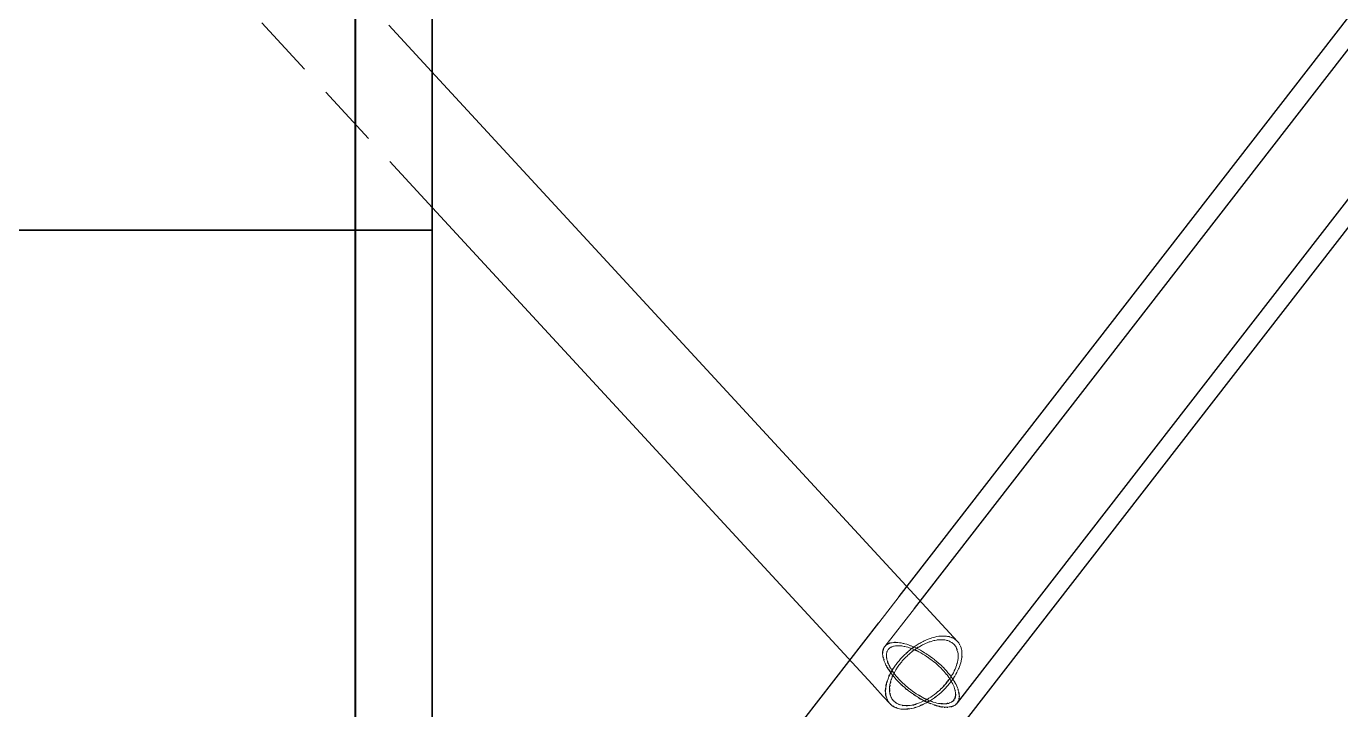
# Model space of a CAD drawing. Header units: millimetres. Extents: x -11795 to 47768, y 22971 to 65021.
# Drawn here: x 2405 to 5537, y 39256 to 40886 of the extents above; entities that cross this region are included whole.
import ezdxf

# ---------------------------------------------------------------- set-up
doc = ezdxf.new("R2010")
doc.units = ezdxf.units.MM
doc.linetypes.add('HIDDEN_50', pattern=[225, 150, -75])
for name, color, linetype, lineweight in [('PLATE_VISIBLE', 7, 'Continuous', 35), ('PROFILE_HIDDEN', 9, 'HIDDEN_50', 18), ('PROFILE_VISIBLE', 4, 'Continuous', 25)]:
    doc.layers.add(name, color=color, linetype=linetype, lineweight=lineweight)

msp = doc.modelspace()

# ---------------------------------------------------------------- linework, layer by layer
at = {"layer": 'PLATE_VISIBLE'}
for p, q in [((3188.8, 41921.4), (3188.8, 40400)), ((3189.4, 40400), (3189.4, 41921.4)), ((3372, 41921.4), (3372, 40400)), ((-1938.8, 40400), (3188.8, 40400)), ((3188.8, 40400), (-1938.8, 40400)), ((3188.8, 40400), (3188.8, 37624.5)), ((3189.4, 37624.5), (3189.4, 40400)), ((3189.4, 40400), (3372, 40400)), ((3372, 40400), (3189.4, 40400)), ((3372, 40400), (3372, 37624.5))]:
    msp.add_line(p, q, dxfattribs=at)
at = {"layer": 'PROFILE_HIDDEN'}
for p, q in [((3370.8, 40778.3), (2583.5, 41632.2)), ((3372.8, 40453), (2423.2, 41482.8)), ((4436.3, 39463.3), (4485.2, 39526.4)), ((4624.4, 39418.7), (4539.9, 39510.3)), ((4451, 39407.2), (4521.2, 39497.8)), ((4451, 39407.2), (4449.4, 39405.1)), ((4451.4, 39407.6), (4451, 39407.2)), ((4454.7, 39410.7), (4453.7, 39409.9)), ((4455.8, 39411.4), (4454.7, 39410.7)), ((4456.3, 39411.8), (4455.8, 39411.4)), ((4459.4, 39413.4), (4458.1, 39412.8)), ((4460.6, 39413.9), (4459.4, 39413.4)), ((4461.3, 39414.2), (4460.6, 39413.9)), ((4464.9, 39415.3), (4463.5, 39414.9)), ((4466.3, 39415.6), (4464.9, 39415.3)), ((4468, 39416), (4466.3, 39415.6)), ((4466.4, 39405.6), (4467.6, 39406.2)), ((4467.6, 39406.2), (4470.2, 39407.2)), ((4471.2, 39416.4), (4468, 39416)), ((4470.2, 39407.2), (4471.4, 39407.5)), ((4472.7, 39416.5), (4471.2, 39416.4)), ((4471.4, 39407.5), (4472.9, 39407.9)), ((4473.7, 39416.6), (4472.7, 39416.5)), ((4472.9, 39407.9), (4475.9, 39408.4)), ((4475.9, 39408.4), (4477.3, 39408.6)), ((4478.3, 39416.6), (4476.5, 39416.6)), ((4477.3, 39408.6), (4479, 39408.8)), ((4479.9, 39416.5), (4478.3, 39416.6)), ((4479, 39408.8), (4482.4, 39408.9)), ((4482.1, 39416.4), (4479.9, 39416.5)), ((4486, 39416), (4482.1, 39416.4)), ((4482.4, 39408.9), (4483.9, 39408.8)), ((4483.9, 39408.8), (4485.9, 39408.8)), ((4485.9, 39408.8), (4489.5, 39408.5)), ((4487.6, 39415.7), (4486, 39416)), ((4490.1, 39415.3), (4487.6, 39415.7)), ((4489.5, 39408.5), (4491.1, 39408.3)), ((4494.3, 39414.4), (4490.1, 39415.3)), ((4491.1, 39408.3), (4493.4, 39407.9)), ((4493.4, 39407.9), (4497.3, 39407.2)), ((4495.9, 39414), (4494.3, 39414.4)), ((4498.6, 39413.4), (4495.9, 39414)), ((4497.3, 39407.2), (4498.9, 39406.8)), ((4503.1, 39412.1), (4498.6, 39413.4)), ((4498.9, 39406.8), (4501.4, 39406.2)), ((4501.4, 39406.2), (4505.5, 39405.1)), ((4504.7, 39411.6), (4503.1, 39412.1)), ((4507.6, 39410.6), (4504.7, 39411.6)), ((4512.2, 39408.9), (4507.6, 39410.6)), ((4513.8, 39408.3), (4512.2, 39408.9)), ((4516.9, 39407.1), (4513.8, 39408.3)), ((4521.6, 39405), (4516.9, 39407.1)), ((4520.7, 39406.1), (4523, 39407.7)), ((4523, 39407.7), (4525.3, 39409.3)), ((4525.3, 39409.3), (4527.7, 39410.8)), ((4527.7, 39410.8), (4532.4, 39413.7)), ((4533.9, 39407), (4531.6, 39405.6)), ((4532.4, 39413.7), (4534.7, 39415.1)), ((4538.4, 39409.6), (4533.9, 39407)), ((4534.7, 39415.1), (4537.2, 39416.5)), ((4537.2, 39416.5), (4542, 39419)), ((4540.6, 39410.7), (4538.4, 39409.6)), ((4543, 39411.9), (4540.6, 39410.7)), ((4542, 39419), (4544.3, 39420.1)), ((4547.5, 39414.1), (4543, 39411.9)), ((4544.3, 39420.1), (4546.8, 39421.3)), ((4546.8, 39421.3), (4551.6, 39423.4)), ((4549.6, 39414.9), (4547.5, 39414.1)), ((4552.1, 39416), (4549.6, 39414.9)), ((4551.6, 39423.4), (4553.8, 39424.2)), ((4556.6, 39417.7), (4552.1, 39416)), ((4553.8, 39424.2), (4556.4, 39425.3)), ((4556.4, 39425.3), (4561.1, 39426.9)), ((4558.6, 39418.3), (4556.6, 39417.7)), ((4561.1, 39419.2), (4558.6, 39418.3)), ((4561.1, 39426.9), (4563.2, 39427.5)), ((4565.5, 39420.4), (4561.1, 39419.2)), ((4563.2, 39427.5), (4565.8, 39428.3)), ((4567.3, 39420.9), (4565.5, 39420.4)), ((4565.8, 39428.3), (4570.4, 39429.5)), ((4569.8, 39421.5), (4567.3, 39420.9)), ((4574.1, 39422.2), (4569.8, 39421.5)), ((4570.4, 39429.5), (4572.3, 39429.9)), ((4572.3, 39429.9), (4575, 39430.5)), ((4575.8, 39422.5), (4574.1, 39422.2)), ((4575, 39430.5), (4579.5, 39431.2)), ((4578.3, 39422.8), (4575.8, 39422.5)), ((4582.4, 39423.1), (4578.3, 39422.8)), ((4579.5, 39431.2), (4581.2, 39431.4)), ((4581.2, 39431.4), (4583.8, 39431.7)), ((4583.9, 39423.1), (4582.4, 39423.1)), ((4583.8, 39431.7), (4588.1, 39431.9)), ((4586.3, 39423.1), (4583.9, 39423.1)), ((4590.1, 39423), (4586.3, 39423.1)), ((4588.1, 39431.9), (4589.7, 39431.9)), ((4589.7, 39431.9), (4592.2, 39431.9)), ((4591.5, 39422.8), (4590.1, 39423)), ((4593.8, 39422.5), (4591.5, 39422.8)), ((4592.2, 39431.9), (4596.2, 39431.6)), ((4597.3, 39421.9), (4593.8, 39422.5)), ((4596.2, 39431.6), (4597.6, 39431.4)), ((4598.5, 39421.5), (4597.3, 39421.9)), ((4597.6, 39431.4), (4600.1, 39431.1)), ((4600.7, 39420.9), (4598.5, 39421.5)), ((4600.1, 39431.1), (4603.8, 39430.4)), ((4603.9, 39419.8), (4600.7, 39420.9)), ((4603.8, 39430.4), (4605, 39430)), ((4604.9, 39419.3), (4603.9, 39419.8)), ((4606.9, 39418.4), (4604.9, 39419.3)), ((4605, 39430), (4607.3, 39429.4)), ((4609.7, 39416.8), (4606.9, 39418.4)), ((4607.3, 39429.4), (4610.6, 39428.2)), ((4610.5, 39416.2), (4609.7, 39416.8)), ((4612.3, 39415), (4610.5, 39416.2)), ((4610.6, 39428.2), (4611.7, 39427.7)), ((4611.7, 39427.7), (4613.8, 39426.7)), ((4614.6, 39413), (4612.3, 39415)), ((4613.8, 39426.7), (4616.8, 39425)), ((4615.3, 39412.3), (4614.6, 39413)), ((4616.8, 39410.7), (4615.3, 39412.3)), ((4616.8, 39425), (4617.6, 39424.4)), ((4618.7, 39408.2), (4616.8, 39410.7)), ((4617.6, 39424.4), (4619.5, 39423.1)), ((4619.2, 39407.5), (4618.7, 39408.2)), ((4620.5, 39405.6), (4619.2, 39407.5)), ((4619.5, 39423.1), (4622.1, 39421)), ((4623.6, 39419.5), (4624.4, 39418.7)), ((4624.4, 39418.7), (4626.5, 39416.1)), ((4626.5, 39416.1), (4627.1, 39415.4)), ((4627.1, 39415.4), (4628.4, 39413.4)), ((4628.4, 39413.4), (4629.2, 39411.9)), ((4630.4, 39409.6), (4631.5, 39407.4)), ((4631.5, 39407.4), (4632.6, 39404.1)), ((4445.6, 39390.8), (4445.6, 39389.2)), ((4445.6, 39389.2), (4445.7, 39387.9)), ((4445.9, 39395.2), (4445.7, 39393.9)), ((4445.7, 39393.9), (4445.7, 39393.1)), ((4445.7, 39387.9), (4445.8, 39386.1)), ((4445.8, 39386.1), (4446.3, 39382.7)), ((4446.1, 39396.5), (4445.9, 39395.2)), ((4446.3, 39382.7), (4446.5, 39382)), ((4446.8, 39380.3), (4447.1, 39379.3)), ((4447.1, 39400.5), (4447, 39399.9)), ((4448.2, 39402.9), (4447.1, 39400.5)), ((4447.1, 39379.3), (4447.6, 39377.5)), ((4448.5, 39403.5), (4448.2, 39402.9)), ((4448.3, 39375), (4448.6, 39374.3)), ((4449.4, 39405.1), (4449.1, 39404.6)), ((4454.7, 39386), (4454.9, 39388.8)), ((4454.8, 39384.8), (4454.7, 39386)), ((4454.8, 39383.1), (4454.8, 39384.8)), ((4455.2, 39380), (4454.8, 39383.1)), ((4454.9, 39388.8), (4455.1, 39390.3)), ((4455.1, 39390.3), (4455.3, 39391.5)), ((4455.4, 39378.7), (4455.2, 39380)), ((4455.3, 39391.5), (4456, 39393.9)), ((4455.7, 39376.8), (4455.4, 39378.7)), ((4456.6, 39373.5), (4455.7, 39376.8)), ((4456, 39393.9), (4456.5, 39395.2)), ((4456.5, 39395.2), (4457, 39396.3)), ((4457, 39396.3), (4458.1, 39398.4)), ((4458.1, 39398.4), (4458.9, 39399.4)), ((4458.9, 39399.4), (4459.6, 39400.3)), ((4459.6, 39400.3), (4461.2, 39402.1)), ((4461.2, 39402.1), (4462.2, 39402.9)), ((4462.2, 39402.9), (4463.1, 39403.7)), ((4463.1, 39403.7), (4465.2, 39405)), ((4465.2, 39405), (4466.4, 39405.6)), ((4484.7, 39373.1), (4488.5, 39377.5)), ((4488.5, 39377.5), (4489.6, 39378.7)), ((4496.1, 39376.5), (4492.5, 39372.4)), ((4494.4, 39383.7), (4496.4, 39385.8)), ((4498.2, 39378.7), (4496.1, 39376.5)), ((4496.4, 39385.8), (4498.7, 39388)), ((4499.1, 39379.5), (4498.2, 39378.7)), ((4498.7, 39388), (4500.6, 39389.8)), ((4500.6, 39389.8), (4502.7, 39391.7)), ((4503.8, 39384.2), (4501.8, 39382.3)), ((4506, 39386.2), (4503.8, 39384.2)), ((4505.5, 39405.1), (4507.1, 39404.6)), ((4507.8, 39387.9), (4506, 39386.2)), ((4507.1, 39404.6), (4509.8, 39403.7)), ((4512, 39391.5), (4507.8, 39387.9)), ((4508.2, 39396.6), (4509.3, 39397.4)), ((4509.3, 39397.4), (4513.8, 39401)), ((4509.8, 39403.7), (4514.2, 39402.2)), ((4514.2, 39393.3), (4512, 39391.5)), ((4513.8, 39401), (4516.1, 39402.8)), ((4514.2, 39402.2), (4515.7, 39401.5)), ((4515.2, 39394.1), (4514.2, 39393.3)), ((4515.7, 39401.5), (4518.6, 39400.4)), ((4516.1, 39402.8), (4517.2, 39403.6)), ((4520.6, 39398.2), (4518.4, 39396.6)), ((4518.6, 39400.4), (4523.1, 39398.5)), ((4522.8, 39399.8), (4520.6, 39398.2)), ((4523.2, 39404.3), (4521.6, 39405)), ((4525, 39401.3), (4522.8, 39399.8)), ((4523.1, 39398.5), (4523.8, 39398.1)), ((4526.4, 39402.8), (4523.2, 39404.3)), ((4527.2, 39402.8), (4525, 39401.3)), ((4526.1, 39397.1), (4527.6, 39396.3)), ((4531.2, 39400.4), (4526.4, 39402.8)), ((4527.6, 39396.3), (4532.2, 39394)), ((4531.6, 39405.6), (4530.5, 39404.9)), ((4532.7, 39399.5), (4531.2, 39400.4)), ((4532.2, 39394), (4533.6, 39393.3)), ((4536, 39397.8), (4532.7, 39399.5)), ((4533.6, 39393.3), (4536.7, 39391.6)), ((4540.9, 39395), (4536, 39397.8)), ((4536.7, 39391.6), (4541.3, 39388.9)), ((4542.3, 39394.2), (4540.9, 39395)), ((4541.3, 39388.9), (4542.7, 39388.1)), ((4545.7, 39392.1), (4542.3, 39394.2)), ((4542.7, 39388.1), (4545.9, 39386.2)), ((4550.5, 39389.1), (4545.7, 39392.1)), ((4545.9, 39386.2), (4550.4, 39383.2)), ((4550.4, 39383.2), (4551.7, 39382.4)), ((4551.8, 39388.2), (4550.5, 39389.1)), ((4551.7, 39382.4), (4554.9, 39380.2)), ((4555.2, 39385.9), (4551.8, 39388.2)), ((4554.9, 39380.2), (4559.3, 39377)), ((4559.9, 39382.6), (4555.2, 39385.9)), ((4559.3, 39377), (4560.5, 39376.1)), ((4561.2, 39381.6), (4559.9, 39382.6)), ((4560.5, 39376.1), (4563.7, 39373.7)), ((4564.6, 39379.1), (4561.2, 39381.6)), ((4569.1, 39375.6), (4564.6, 39379.1)), ((4570.3, 39374.7), (4569.1, 39375.6)), ((4573.6, 39371.9), (4570.3, 39374.7)), ((4621.9, 39402.7), (4620.5, 39405.6)), ((4623.1, 39399.7), (4622.7, 39400.8)), ((4623.6, 39398.1), (4623.1, 39399.7)), ((4624.9, 39393.2), (4624.3, 39395.7)), ((4624.8, 39374.3), (4625.3, 39378.3)), ((4625.3, 39389.6), (4624.9, 39393.2)), ((4625.4, 39388.8), (4625.3, 39389.6)), ((4625.3, 39378.3), (4625.5, 39381.4)), ((4625.6, 39386), (4625.4, 39388.8)), ((4625.5, 39381.4), (4625.6, 39382.2)), ((4625.6, 39382.2), (4625.6, 39386)), ((4632.6, 39404.1), (4632.8, 39403.2)), ((4632.8, 39403.2), (4633.5, 39400.6)), ((4633.7, 39376.9), (4632.8, 39372.6)), ((4633.5, 39400.6), (4634.2, 39397)), ((4634.2, 39380.3), (4633.7, 39376.9)), ((4634.2, 39397), (4634.3, 39396.1)), ((4634.3, 39396.1), (4634.6, 39393.2)), ((4634.6, 39385.3), (4634.5, 39383.2)), ((4634.6, 39393.2), (4634.7, 39389.3)), ((4634.7, 39388.5), (4634.6, 39385.3)), ((4634.7, 39389.3), (4634.7, 39388.5)), ((4448.6, 39374.3), (4449.3, 39372.1)), ((4449.3, 39372.1), (4450.8, 39368.4)), ((4450.8, 39368.4), (4451.5, 39366.9)), ((4451.5, 39366.9), (4452.5, 39364.6)), ((4452.5, 39364.6), (4453.5, 39362.6)), ((4454.9, 39360), (4455.3, 39359.2)), ((4455.3, 39359.2), (4456, 39358)), ((4457, 39372.2), (4456.6, 39373.5)), ((4457.3, 39371.1), (4457, 39372.2)), ((4457.9, 39354.7), (4459.1, 39352.7)), ((4459.1, 39352.7), (4459.6, 39352)), ((4459.6, 39365.2), (4459.3, 39365.9)), ((4460.6, 39363), (4459.6, 39365.2)), ((4462.4, 39359.4), (4460.6, 39363)), ((4463.1, 39358), (4462.4, 39359.4)), ((4463.8, 39356.8), (4463.1, 39358)), ((4463.2, 39346.7), (4464.6, 39344.6)), ((4463.7, 39341.4), (4465.2, 39344.3)), ((4464.6, 39344.6), (4465.1, 39344)), ((4465.2, 39344.3), (4466.1, 39346)), ((4466.7, 39351.8), (4465.6, 39353.7)), ((4466.1, 39346), (4467.4, 39348.3)), ((4467.6, 39350.5), (4466.7, 39351.8)), ((4468.4, 39349.3), (4467.6, 39350.5)), ((4471.9, 39344.2), (4470.5, 39346.1)), ((4471, 39354.3), (4471.5, 39355.2)), ((4471.5, 39355.2), (4474.5, 39359.8)), ((4472.8, 39342.9), (4471.9, 39344.2)), ((4473.6, 39345.2), (4472.1, 39342.5)), ((4474.4, 39346.8), (4473.6, 39345.2)), ((4476.9, 39351.2), (4474.4, 39346.8)), ((4474.5, 39359.8), (4476.5, 39362.5)), ((4476.5, 39362.5), (4477.8, 39364.3)), ((4478.6, 39353.8), (4476.9, 39351.2)), ((4477.8, 39364.3), (4481.2, 39368.7)), ((4479.7, 39355.5), (4478.6, 39353.8)), ((4482.6, 39359.8), (4479.7, 39355.5)), ((4481.2, 39368.7), (4483.3, 39371.3)), ((4484.5, 39362.4), (4482.6, 39359.8)), ((4483.3, 39371.3), (4484.7, 39373.1)), ((4485.7, 39364.1), (4484.5, 39362.4)), ((4489, 39368.3), (4485.7, 39364.1)), ((4491, 39370.7), (4489, 39368.3)), ((4492.5, 39372.4), (4491, 39370.7)), ((4563.7, 39373.7), (4568, 39370.3)), ((4568, 39370.3), (4569, 39369.4)), ((4569, 39369.4), (4572.2, 39366.8)), ((4572.2, 39366.8), (4576.3, 39363.2)), ((4578, 39368.2), (4573.6, 39371.9)), ((4576.3, 39363.2), (4577.2, 39362.3)), ((4577.2, 39362.3), (4580.2, 39359.5)), ((4579, 39367.3), (4578, 39368.2)), ((4582.3, 39364.4), (4579, 39367.3)), ((4580.2, 39359.5), (4584.1, 39355.8)), ((4586.4, 39360.5), (4582.3, 39364.4)), ((4584.1, 39355.8), (4584.8, 39355)), ((4584.8, 39355), (4587.7, 39352)), ((4587.3, 39359.6), (4586.4, 39360.5)), ((4590.4, 39356.5), (4587.3, 39359.6)), ((4587.7, 39352), (4591.3, 39348.2)), ((4594.2, 39352.5), (4590.4, 39356.5)), ((4591.3, 39348.2), (4591.9, 39347.4)), ((4591.9, 39347.4), (4594.6, 39344.3)), ((4595, 39351.7), (4594.2, 39352.5)), ((4594.6, 39344.3), (4597.8, 39340.5)), ((4597.9, 39348.5), (4595, 39351.7)), ((4601.4, 39344.4), (4597.9, 39348.5)), ((4602.1, 39343.7), (4601.4, 39344.4)), ((4604.8, 39340.4), (4602.1, 39343.7)), ((4611.8, 39340.2), (4614.2, 39344.5)), ((4614.2, 39344.5), (4616.1, 39348.3)), ((4616.1, 39348.3), (4616.4, 39348.9)), ((4616.4, 39348.9), (4618.4, 39353.2)), ((4618.4, 39353.2), (4619.9, 39356.9)), ((4619.9, 39356.9), (4620.2, 39357.6)), ((4622.3, 39344.8), (4620.1, 39340.9)), ((4620.2, 39357.6), (4621.7, 39361.9)), ((4621.7, 39361.9), (4622.7, 39365.3)), ((4622.6, 39345.5), (4622.3, 39344.8)), ((4624.9, 39350.1), (4622.6, 39345.5)), ((4622.7, 39365.3), (4623, 39366.1)), ((4623, 39366.1), (4624, 39370.3)), ((4624, 39370.3), (4624.6, 39373.6)), ((4624.6, 39373.6), (4624.8, 39374.3)), ((4626.6, 39354), (4624.9, 39350.1)), ((4627, 39354.7), (4626.6, 39354)), ((4628.8, 39359.2), (4627, 39354.7)), ((4630.1, 39363), (4628.8, 39359.2)), ((4630.4, 39363.7), (4630.1, 39363)), ((4631.7, 39368.2), (4630.4, 39363.7)), ((4632.6, 39371.8), (4631.7, 39368.2)), ((4632.8, 39372.6), (4632.6, 39371.8)), ((4427, 39309.6), (4420.3, 39316.9)), ((4453.5, 39310.1), (4453.8, 39312.2)), ((4455, 39318), (4455.2, 39318.7)), ((4455.2, 39318.7), (4455.8, 39321)), ((4456.9, 39324.7), (4457.4, 39326.2)), ((4457.4, 39326.2), (4457.9, 39327.7)), ((4457.9, 39327.7), (4459.6, 39332.2)), ((4459.6, 39332.2), (4460.8, 39335.2)), ((4460.8, 39335.2), (4461.2, 39336)), ((4462.4, 39312.2), (4462.3, 39311.6)), ((4462.6, 39339.1), (4463.7, 39341.4)), ((4463.1, 39316.9), (4462.7, 39314.8)), ((4463.4, 39318.3), (4463.1, 39316.9)), ((4465.1, 39325.2), (4464.5, 39323.1)), ((4466, 39328), (4465.1, 39325.2)), ((4466.5, 39329.4), (4466, 39328)), ((4468.1, 39333.8), (4466.5, 39329.4)), ((4466.7, 39341.9), (4467.7, 39340.6)), ((4467.7, 39340.6), (4469.3, 39338.5)), ((4468.7, 39335.2), (4468.1, 39333.8)), ((4470, 39338.1), (4469.7, 39337.3)), ((4472.1, 39342.5), (4470, 39338.1)), ((4471.5, 39335.9), (4472, 39335.2)), ((4472, 39335.2), (4474.4, 39332.4)), ((4474.8, 39340.3), (4472.8, 39342.9)), ((4474.4, 39332.4), (4478, 39328.4)), ((4477.8, 39336.5), (4474.8, 39340.3)), ((4478.9, 39335.3), (4477.8, 39336.5)), ((4478, 39328.4), (4478.5, 39327.8)), ((4481.1, 39332.6), (4478.9, 39335.3)), ((4480.4, 39325.8), (4481.7, 39324.4)), ((4484.5, 39328.8), (4481.1, 39332.6)), ((4481.7, 39324.4), (4485.7, 39320.4)), ((4485.6, 39327.7), (4484.5, 39328.8)), ((4488.2, 39325), (4485.6, 39327.7)), ((4485.7, 39320.4), (4486.8, 39319.3)), ((4486.8, 39319.3), (4488.3, 39317.9)), ((4491.9, 39321.2), (4488.2, 39325)), ((4491.8, 39314.5), (4493.9, 39312.6)), ((4492.5, 39320.7), (4491.9, 39321.2)), ((4493.9, 39312.6), (4495.1, 39311.6)), ((4495.8, 39317.5), (4494.4, 39318.9)), ((4499.8, 39313.9), (4495.8, 39317.5)), ((4500.4, 39313.4), (4499.8, 39313.9)), ((4589.5, 39310.7), (4591.2, 39312.6)), ((4600.9, 39313.9), (4597.1, 39309.6)), ((4597.8, 39340.5), (4598.3, 39339.8)), ((4598.3, 39339.8), (4600.8, 39336.6)), ((4600.8, 39336.6), (4603.6, 39332.8)), ((4604.2, 39317.9), (4600.9, 39313.9)), ((4603.6, 39332.8), (4604, 39332.2)), ((4604, 39332.2), (4606.2, 39328.9)), ((4608, 39322.6), (4604.5, 39318.2)), ((4604.7, 39329.1), (4606, 39331)), ((4607.9, 39336.3), (4604.8, 39340.4)), ((4606, 39331), (4606.4, 39331.5)), ((4606.2, 39328.9), (4608.5, 39325.1)), ((4606.4, 39331.5), (4609.2, 39335.8)), ((4608.4, 39335.6), (4607.9, 39336.3)), ((4611, 39326.7), (4608, 39322.6)), ((4610.9, 39332.2), (4608.4, 39335.6)), ((4608.5, 39325.1), (4608.8, 39324.6)), ((4608.8, 39324.6), (4610.7, 39321.4)), ((4609.2, 39335.8), (4611.5, 39339.6)), ((4610.7, 39321.4), (4612.6, 39317.7)), ((4613.6, 39328.2), (4610.9, 39332.2)), ((4611.3, 39327.1), (4611, 39326.7)), ((4614.5, 39331.7), (4611.3, 39327.1)), ((4611.5, 39339.6), (4611.8, 39340.2)), ((4612.8, 39317.2), (4614.3, 39314.1)), ((4614, 39327.6), (4613.6, 39328.2)), ((4616.2, 39324.1), (4614, 39327.6)), ((4614.3, 39314.1), (4615.8, 39310.5)), ((4617, 39335.7), (4614.5, 39331.7)), ((4618.5, 39320.2), (4616.2, 39324.1)), ((4617.4, 39336.3), (4617, 39335.7)), ((4620.1, 39340.9), (4617.4, 39336.3)), ((4618.8, 39319.7), (4618.5, 39320.2)), ((4620.6, 39316.3), (4618.8, 39319.7)), ((4622.4, 39312.4), (4620.6, 39316.3)), ((4464.2, 39269.3), (4447.3, 39287.6)), ((4452.8, 39297.9), (4452.8, 39299.3)), ((4452.9, 39296), (4452.8, 39297.9)), ((4453.1, 39307.4), (4453.3, 39308.8)), ((4453.3, 39308.8), (4453.5, 39310.1)), ((4454.4, 39286.8), (4454, 39288.6)), ((4454.6, 39286), (4454.4, 39286.8)), ((4455.4, 39283.4), (4454.6, 39286)), ((4456.7, 39280.2), (4455.4, 39283.4)), ((4462, 39308.9), (4461.9, 39307)), ((4461.9, 39304.5), (4461.9, 39304)), ((4461.9, 39304), (4461.9, 39302.7)), ((4462.3, 39311.6), (4462, 39308.9)), ((4462.2, 39299.5), (4462.3, 39297.7)), ((4462.3, 39297.7), (4462.5, 39296.8)), ((4462.5, 39296.8), (4462.7, 39295.6)), ((4464.1, 39290.3), (4464.9, 39287.9)), ((4464.9, 39287.9), (4466.3, 39285)), ((4466.3, 39285), (4466.6, 39284.4)), ((4466.6, 39284.4), (4467.8, 39282.2)), ((4467.8, 39282.2), (4469.7, 39279.7)), ((4495.1, 39311.6), (4498.2, 39308.8)), ((4498.2, 39308.8), (4500.5, 39307)), ((4504, 39310.4), (4502.4, 39311.7)), ((4508.2, 39306.9), (4504, 39310.4)), ((4505.5, 39302.9), (4507.2, 39301.5)), ((4507.2, 39301.5), (4511.8, 39298)), ((4509.3, 39306.1), (4508.2, 39306.9)), ((4512.5, 39303.5), (4509.3, 39306.1)), ((4511.8, 39298), (4512.9, 39297.2)), ((4516.9, 39300.3), (4512.5, 39303.5)), ((4512.9, 39297.2), (4516.5, 39294.7)), ((4516.5, 39294.7), (4518.8, 39293)), ((4518, 39299.6), (4516.9, 39300.3)), ((4521.4, 39297.2), (4518, 39299.6)), ((4525.9, 39294.2), (4521.4, 39297.2)), ((4524.1, 39289.5), (4526, 39288.3)), ((4526.9, 39293.6), (4525.9, 39294.2)), ((4526, 39288.3), (4530.8, 39285.3)), ((4530.5, 39291.3), (4526.9, 39293.6)), ((4532.7, 39290), (4530.5, 39291.3)), ((4530.8, 39285.3), (4531.3, 39285)), ((4535.9, 39288.1), (4535.5, 39288.4)), ((4539.6, 39286.1), (4535.9, 39288.1)), ((4538, 39281.1), (4540.5, 39279.8)), ((4544.2, 39283.7), (4539.6, 39286.1)), ((4546.8, 39278.4), (4551.3, 39280.9)), ((4551.4, 39280.9), (4555.8, 39283.5)), ((4555.8, 39283.5), (4560.3, 39286.4)), ((4560.3, 39286.4), (4564.7, 39289.4)), ((4566.8, 39283), (4562.1, 39279.9)), ((4564.7, 39289.4), (4569, 39292.5)), ((4569.1, 39284.7), (4566.8, 39283)), ((4569.1, 39292.6), (4573.4, 39295.9)), ((4573.4, 39295.9), (4577.4, 39299.3)), ((4576, 39289.9), (4573.7, 39288.2)), ((4580.3, 39293.5), (4576, 39289.9)), ((4577.6, 39299.4), (4581.7, 39303.1)), ((4584.8, 39297.4), (4580.4, 39293.6)), ((4581.7, 39303.1), (4585.4, 39306.6)), ((4588.8, 39301.1), (4584.8, 39297.4)), ((4585.6, 39306.8), (4589.5, 39310.7)), ((4593.1, 39305.4), (4589, 39301.3)), ((4596.8, 39309.3), (4593.1, 39305.4)), ((4615.9, 39310.1), (4617, 39307)), ((4617, 39307), (4617.9, 39303.7)), ((4618.3, 39301.9), (4618.7, 39300.4)), ((4618.7, 39300.4), (4619.1, 39297.3)), ((4619, 39288.7), (4618.7, 39287.4)), ((4619.1, 39290), (4619, 39288.7)), ((4619.1, 39297.1), (4619.3, 39294.3)), ((4619.3, 39294.3), (4619.3, 39292.9)), ((4624, 39308.6), (4622.6, 39312)), ((4625.4, 39304.9), (4624, 39308.6)), ((4626.5, 39301.3), (4626, 39303)), ((4627.4, 39297.8), (4626.5, 39301.3)), ((4627.3, 39279.7), (4627.7, 39281)), ((4628.4, 39291.2), (4628.2, 39292.9)), ((4628.2, 39283.7), (4628.4, 39285)), ((4628.5, 39289.6), (4628.4, 39291)), ((4628.4, 39285.1), (4628.5, 39286.6)), ((4457, 39279.5), (4456.7, 39280.2)), ((4458.2, 39277.2), (4457, 39279.5)), ((4459.1, 39275.8), (4458.2, 39277.2)), ((4462, 39271.7), (4461.2, 39272.8)), ((4464.2, 39269.3), (4462, 39271.7)), ((4466.6, 39267.1), (4465.7, 39267.9)), ((4469.3, 39265), (4466.6, 39267.1)), ((4469.7, 39279.7), (4470.1, 39279.2)), ((4470.1, 39279.2), (4470.9, 39278.2)), ((4472.9, 39276.2), (4474, 39275.2)), ((4475.2, 39261.7), (4473.7, 39262.5)), ((4474, 39275.2), (4474.5, 39274.8)), ((4474.5, 39274.8), (4475.5, 39274)), ((4475.8, 39261.5), (4475.2, 39261.7)), ((4477.1, 39260.9), (4475.8, 39261.5)), ((4477.8, 39272.4), (4479.2, 39271.5)), ((4479.2, 39271.5), (4479.7, 39271.2)), ((4479.7, 39271.2), (4482.1, 39270)), ((4481.9, 39259.3), (4480.2, 39259.8)), ((4482.5, 39259.1), (4481.9, 39259.3)), ((4482.1, 39270), (4483.6, 39269.4)), ((4485.5, 39258.4), (4482.5, 39259.1)), ((4489.3, 39257.8), (4485.5, 39258.4)), ((4485.7, 39268.6), (4488.4, 39267.7)), ((4488.4, 39267.7), (4491.9, 39266.9)), ((4489.8, 39257.7), (4489.3, 39257.8)), ((4493.2, 39257.4), (4489.8, 39257.7)), ((4497.3, 39257.3), (4493.2, 39257.4)), ((4493.9, 39266.6), (4495.5, 39266.4)), ((4495.5, 39266.4), (4499.2, 39266.1)), ((4501.5, 39257.4), (4497.8, 39257.3)), ((4499.7, 39266.1), (4501.4, 39266.1)), ((4503.7, 39257.5), (4501.5, 39257.4)), ((4505.1, 39266.1), (4507.1, 39266.2)), ((4507.6, 39266.3), (4511.3, 39266.6)), ((4510.2, 39258.3), (4508.2, 39258)), ((4514.7, 39259.1), (4510.2, 39258.3)), ((4511.3, 39266.6), (4515.5, 39267.3)), ((4519.3, 39260.2), (4515.1, 39259.2)), ((4515.9, 39267.4), (4517.8, 39267.8)), ((4521.7, 39260.9), (4519.3, 39260.2)), ((4528.7, 39263.1), (4524.3, 39261.6)), ((4526.6, 39270.1), (4528.6, 39270.7)), ((4528.6, 39270.7), (4533.1, 39272.3)), ((4533.5, 39264.8), (4528.7, 39263.1)), ((4533.4, 39272.4), (4537.7, 39274.1)), ((4536, 39265.9), (4533.7, 39264.9)), ((4537.7, 39274.1), (4542.2, 39276.2)), ((4540.5, 39279.8), (4541.3, 39279.3)), ((4543.1, 39269), (4540.7, 39267.9)), ((4541.3, 39279.3), (4543.3, 39278.3)), ((4542.4, 39276.2), (4546.8, 39278.4)), ((4547.9, 39271.4), (4543.2, 39269.1)), ((4547.7, 39276.1), (4550.1, 39275)), ((4550.3, 39272.7), (4547.9, 39271.4)), ((4550.1, 39275), (4550.9, 39274.6)), ((4550.9, 39274.6), (4554.8, 39272.8)), ((4553.2, 39279.4), (4551, 39280.4)), ((4553.9, 39279.1), (4553.2, 39279.4)), ((4557.7, 39277.6), (4553.9, 39279.1)), ((4554.8, 39272.8), (4557.2, 39271.8)), ((4557.4, 39276.9), (4555.1, 39275.5)), ((4562.1, 39279.9), (4557.4, 39276.9)), ((4562.1, 39275.9), (4557.7, 39277.6)), ((4560.2, 39270.6), (4564.2, 39269.1)), ((4564.2, 39269.1), (4568.8, 39267.5)), ((4566.4, 39274.5), (4564.5, 39275.1)), ((4570.6, 39273.2), (4566.4, 39274.5)), ((4568.8, 39267.5), (4569.4, 39267.3)), ((4569.4, 39267.3), (4571.3, 39266.7)), ((4571.1, 39273.1), (4570.6, 39273.2)), ((4574.8, 39272.1), (4571.1, 39273.1)), ((4578.8, 39271.3), (4574.8, 39272.1)), ((4575.4, 39265.5), (4577.6, 39265)), ((4577.6, 39265), (4578.1, 39264.8)), ((4578.1, 39264.8), (4580, 39264.4)), ((4582.6, 39270.7), (4579.2, 39271.2)), ((4584.5, 39270.4), (4582.6, 39270.7)), ((4588.2, 39262.9), (4590.1, 39262.7)), ((4590, 39270), (4588.3, 39270.1)), ((4593.4, 39270), (4590, 39270)), ((4590.1, 39262.7), (4592, 39262.5)), ((4596.6, 39270.2), (4593.6, 39270)), ((4594.2, 39262.4), (4597.6, 39262.2)), ((4598.2, 39270.5), (4596.6, 39270.2)), ((4597.6, 39262.2), (4599.4, 39262.3)), ((4602.6, 39271.3), (4601.2, 39271)), ((4601.4, 39262.4), (4604.5, 39262.7)), ((4605.2, 39272.2), (4602.6, 39271.3)), ((4604.5, 39262.7), (4607.7, 39263.2)), ((4607.7, 39273.2), (4605.3, 39272.2)), ((4608.8, 39273.9), (4607.7, 39273.2)), ((4607.8, 39263.2), (4609.2, 39263.6)), ((4611.9, 39276), (4610.9, 39275.3)), ((4612.8, 39276.8), (4611.9, 39276)), ((4612, 39264.4), (4613.4, 39264.9)), ((4613.5, 39264.9), (4616, 39266.1)), ((4616, 39266.1), (4618.3, 39267.4)), ((4618.3, 39267.4), (4619.4, 39268.2)), ((4626.9, 39278.4), (4627.3, 39279.6))]:
    msp.add_line(p, q, dxfattribs=at)
at = {"layer": 'PROFILE_VISIBLE'}
for p, q in [((4485.2, 39526.4), (6027.4, 41515.7)), ((4521.2, 39497.8), (6090.7, 41522.2)), ((4623.9, 39272.7), (6339.9, 41486.2)), ((3543.3, 37811.2), (6376.7, 41466.1)), ((4539.9, 39510.3), (3370.8, 40778.3)), ((4420.3, 39316.9), (3372.8, 40453)), ((3371.4, 38089.7), (4436.3, 39463.3)), ((4451.8, 39408.1), (4451.4, 39407.6)), ((4452.7, 39409), (4451.8, 39408.1)), ((4453.7, 39409.9), (4452.7, 39409)), ((4456.9, 39412.2), (4456.3, 39411.8)), ((4458.1, 39412.8), (4456.9, 39412.2)), ((4462, 39414.5), (4461.3, 39414.2)), ((4463.5, 39414.9), (4462, 39414.5)), ((4474.7, 39416.6), (4473.7, 39416.6)), ((4476.5, 39416.6), (4474.7, 39416.6)), ((4518.3, 39404.5), (4520.7, 39406.1)), ((4622.8, 39420.3), (4623.6, 39419.5)), ((4629.2, 39411.9), (4630, 39410.5)), ((4445.7, 39393.1), (4445.6, 39392.3)), ((4445.6, 39392.3), (4445.6, 39390.8)), ((4446.4, 39397.9), (4446.1, 39396.5)), ((4446.8, 39399.3), (4446.4, 39397.9)), ((4446.5, 39382), (4446.6, 39381.3)), ((4446.6, 39381.3), (4446.8, 39380.3)), ((4447, 39399.9), (4446.8, 39399.3)), ((4447.6, 39377.5), (4448.1, 39375.8)), ((4448.1, 39375.8), (4448.3, 39375)), ((4448.8, 39404.1), (4448.5, 39403.5)), ((4449.1, 39404.6), (4448.8, 39404.1)), ((4489.6, 39378.7), (4490.7, 39379.9)), ((4490.7, 39379.9), (4492.4, 39381.7)), ((4492.4, 39381.7), (4494.4, 39383.7)), ((4499.9, 39380.4), (4499.1, 39379.5)), ((4501.8, 39382.3), (4499.9, 39380.4)), ((4502.7, 39391.7), (4504.9, 39393.7)), ((4504.9, 39393.7), (4507.2, 39395.7)), ((4507.2, 39395.7), (4508.2, 39396.6)), ((4516.2, 39394.9), (4515.2, 39394.1)), ((4518.4, 39396.6), (4516.2, 39394.9)), ((4517.2, 39403.6), (4518.3, 39404.5)), ((4523.8, 39398.1), (4524.6, 39397.8)), ((4524.6, 39397.8), (4526.1, 39397.1)), ((4529.4, 39404.2), (4527.2, 39402.8)), ((4530.5, 39404.9), (4529.4, 39404.2)), ((4622.7, 39400.8), (4622.2, 39401.9)), ((4624.1, 39396.5), (4623.6, 39398.1)), ((4634.5, 39383.2), (4634.3, 39381.2)), ((4453.5, 39362.6), (4454.5, 39360.7)), ((4454.5, 39360.7), (4454.9, 39360)), ((4456, 39358), (4456.7, 39356.7)), ((4456.7, 39356.7), (4457.9, 39354.7)), ((4457.7, 39370.1), (4457.3, 39371.1)), ((4459, 39366.6), (4457.7, 39370.1)), ((4459.3, 39365.9), (4459, 39366.6)), ((4459.6, 39352), (4460.1, 39351.3)), ((4460.1, 39351.3), (4461.8, 39348.7)), ((4461.8, 39348.7), (4463.2, 39346.7)), ((4464.4, 39355.6), (4463.8, 39356.8)), ((4465.6, 39353.7), (4464.4, 39355.6)), ((4465.1, 39344), (4465.7, 39343.3)), ((4467.4, 39348.3), (4468.7, 39350.6)), ((4469.2, 39348), (4468.4, 39349.3)), ((4468.7, 39350.6), (4470.4, 39353.4)), ((4470.5, 39346.1), (4469.2, 39348)), ((4470.4, 39353.4), (4471, 39354.3)), ((4453.8, 39312.2), (4454.2, 39314.4)), ((4454.2, 39314.4), (4454.9, 39317.4)), ((4454.9, 39317.4), (4455, 39318)), ((4455.8, 39321), (4456.4, 39323.2)), ((4456.4, 39323.2), (4456.9, 39324.7)), ((4461.2, 39336), (4461.5, 39336.8)), ((4461.5, 39336.8), (4462.6, 39339.1)), ((4462.7, 39314.8), (4462.4, 39312.8)), ((4462.4, 39312.8), (4462.4, 39312.2)), ((4463.7, 39319.7), (4463.4, 39318.3)), ((4464, 39321), (4463.7, 39319.7)), ((4464.5, 39323.1), (4464, 39321)), ((4465.7, 39343.3), (4466.7, 39341.9)), ((4469.4, 39336.6), (4468.7, 39335.2)), ((4469.3, 39338.5), (4470.9, 39336.5)), ((4469.7, 39337.3), (4469.4, 39336.6)), ((4470.9, 39336.5), (4471.5, 39335.9)), ((4478.5, 39327.8), (4479.1, 39327.2)), ((4479.1, 39327.2), (4480.4, 39325.8)), ((4488.3, 39317.9), (4489.7, 39316.5)), ((4489.7, 39316.5), (4491.8, 39314.5)), ((4493, 39320.2), (4492.5, 39320.7)), ((4494.4, 39318.9), (4493, 39320.2)), ((4500.9, 39313), (4500.4, 39313.4)), ((4502.4, 39311.7), (4500.9, 39313)), ((4591.2, 39312.6), (4592.9, 39314.4)), ((4593.2, 39314.7), (4596.7, 39318.8)), ((4596.7, 39318.8), (4599.8, 39322.6)), ((4600.1, 39323), (4603.3, 39327.2)), ((4603.3, 39327.2), (4604.7, 39329.1)), ((4447.3, 39287.6), (4427, 39309.6)), ((4452.8, 39301.8), (4453, 39305.9)), ((4452.8, 39300.7), (4452.8, 39301.8)), ((4452.8, 39299.3), (4452.8, 39300.7)), ((4453.1, 39294), (4452.9, 39296)), ((4453, 39305.9), (4453.1, 39307.4)), ((4453.2, 39293.1), (4453.1, 39294)), ((4453.6, 39290.3), (4453.2, 39293.1)), ((4454, 39288.6), (4453.6, 39290.3)), ((4461.9, 39307), (4461.9, 39305)), ((4461.9, 39305), (4461.9, 39304.5)), ((4461.9, 39302.7), (4462, 39301.3)), ((4462, 39301.3), (4462.2, 39299.5)), ((4462.7, 39295.6), (4462.9, 39294.3)), ((4462.9, 39294.3), (4463.8, 39291)), ((4500.5, 39307), (4502.7, 39305.1)), ((4502.7, 39305.1), (4503.8, 39304.2)), ((4503.8, 39304.2), (4505.5, 39302.9)), ((4518.8, 39293), (4521.2, 39291.4)), ((4521.2, 39291.4), (4522.2, 39290.7)), ((4522.2, 39290.7), (4524.1, 39289.5)), ((4531.3, 39285), (4531.8, 39284.7)), ((4531.8, 39284.7), (4535.6, 39282.5)), ((4535, 39288.6), (4532.7, 39290)), ((4535.5, 39288.4), (4535, 39288.6)), ((4535.6, 39282.5), (4538, 39281.1)), ((4548.7, 39281.5), (4545, 39283.3)), ((4551, 39280.4), (4548.7, 39281.5)), ((4571.4, 39286.3), (4569.1, 39284.7)), ((4573.7, 39288.2), (4571.4, 39286.4)), ((4616.5, 39281.5), (4615.3, 39279.5)), ((4617.6, 39283.8), (4616.6, 39281.5)), ((4618.4, 39286.1), (4617.6, 39283.8)), ((4618, 39303.4), (4618.3, 39301.9)), ((4618.7, 39287.4), (4618.4, 39286.2)), ((4619.3, 39291.3), (4619.1, 39290)), ((4619.3, 39292.9), (4619.3, 39291.4)), ((4626, 39303), (4625.5, 39304.6)), ((4628, 39294.5), (4627.5, 39297.6)), ((4627.7, 39281), (4628, 39282.3)), ((4628.2, 39292.9), (4628, 39294.5)), ((4628, 39282.3), (4628.2, 39283.7)), ((4628.5, 39288.1), (4628.5, 39289.6)), ((4628.5, 39286.6), (4628.5, 39288.1)), ((4460, 39274.4), (4459.1, 39275.8)), ((4460.4, 39273.8), (4460, 39274.4)), ((4461.2, 39272.8), (4460.4, 39273.8)), ((4465.7, 39267.9), (4464.7, 39268.8)), ((4472.2, 39263.3), (4469.8, 39264.7)), ((4470.9, 39278.2), (4471.7, 39277.3)), ((4471.7, 39277.3), (4472.9, 39276.2)), ((4473.7, 39262.5), (4472.2, 39263.3)), ((4475.5, 39274), (4476.5, 39273.2)), ((4476.5, 39273.2), (4477.8, 39272.4)), ((4478.5, 39260.4), (4477.1, 39260.9)), ((4480.2, 39259.8), (4478.5, 39260.4)), ((4483.6, 39269.4), (4485.2, 39268.8)), ((4492.4, 39266.9), (4493.9, 39266.6)), ((4501.4, 39266.1), (4503.1, 39266)), ((4503.1, 39266), (4505.1, 39266.1)), ((4505.8, 39257.7), (4503.7, 39257.5)), ((4508.2, 39258), (4506.2, 39257.8)), ((4517.8, 39267.8), (4519.8, 39268.2)), ((4519.8, 39268.2), (4524.2, 39269.3)), ((4524, 39261.5), (4521.7, 39260.9)), ((4524.5, 39269.4), (4526.6, 39270.1)), ((4538.3, 39266.8), (4536, 39265.9)), ((4540.7, 39267.9), (4538.3, 39266.8)), ((4543.3, 39278.3), (4545.3, 39277.3)), ((4545.3, 39277.3), (4547.7, 39276.1)), ((4552.6, 39274), (4550.3, 39272.7)), ((4555.1, 39275.5), (4552.7, 39274.1)), ((4557.2, 39271.8), (4559.5, 39270.9)), ((4564.5, 39275.1), (4562.7, 39275.7)), ((4571.3, 39266.7), (4573.2, 39266.1)), ((4573.2, 39266.1), (4575.4, 39265.5)), ((4580, 39264.4), (4581.9, 39264)), ((4581.9, 39264), (4586, 39263.2)), ((4586.4, 39270.2), (4584.5, 39270.4)), ((4586.4, 39263.2), (4588.2, 39262.9)), ((4588.3, 39270.1), (4586.7, 39270.2)), ((4592, 39262.5), (4593.9, 39262.4)), ((4599.7, 39270.7), (4598.2, 39270.5)), ((4599.4, 39262.3), (4601.1, 39262.3)), ((4601.2, 39271), (4599.8, 39270.7)), ((4609.9, 39274.5), (4608.8, 39273.9)), ((4609.2, 39263.6), (4610.6, 39263.9)), ((4610.9, 39275.3), (4610, 39274.5)), ((4610.6, 39263.9), (4612, 39264.4)), ((4613.7, 39277.6), (4612.8, 39276.8)), ((4615.3, 39279.5), (4613.7, 39277.6)), ((4619.4, 39268.2), (4620.4, 39269)), ((4620.4, 39269), (4622.3, 39270.8)), ((4622.3, 39270.8), (4623.9, 39272.7)), ((4623.9, 39272.7), (4625.3, 39274.8)), ((4625.3, 39274.8), (4626.4, 39277.2)), ((4626.4, 39277.2), (4626.9, 39278.4))]:
    msp.add_line(p, q, dxfattribs=at)

doc.saveas('drawing.dxf')
